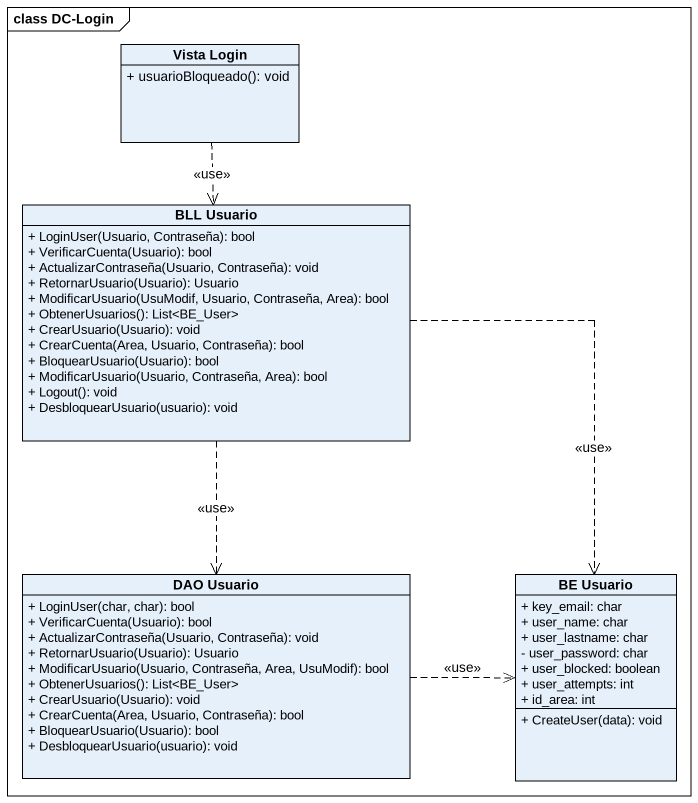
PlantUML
@startuml
mainframe class DC-Login
hide circle
hide empty members
skinparam classAttributeIconSize 0
class "Vista Login" as Vista_Login {
  + usuarioBloqueado(): void
}
class "BLL Usuario" as BLL_Usuario {
  + LoginUser(Usuario, Contraseña): bool
  + VerificarCuenta(Usuario): bool
  + ActualizarContraseña(Usuario, Contraseña): void
  + RetornarUsuario(Usuario): Usuario
  + ModificarUsuario(UsuModif, Usuario, Contraseña, Area): bool
  + ObtenerUsuarios(): List<BE_User>
  + CrearUsuario(Usuario): void
  + CrearCuenta(Area, Usuario, Contraseña): bool
  + BloquearUsuario(Usuario): bool
  + ModificarUsuario(Usuario, Contraseña, Area): bool
  + Logout(): void
  + DesbloquearUsuario(usuario): void
}
class "DAO Usuario" as DAO_Usuario {
  + LoginUser(char, char): bool
  + VerificarCuenta(Usuario): bool
  + ActualizarContraseña(Usuario, Contraseña): void
  + RetornarUsuario(Usuario): Usuario
  + ModificarUsuario(Usuario, Contraseña, Area, UsuModif): bool
  + ObtenerUsuarios(): List<BE_User>
  + CrearUsuario(Usuario): void
  + CrearCuenta(Area, Usuario, Contraseña): bool
  + BloquearUsuario(Usuario): bool
  + DesbloquearUsuario(usuario): void
}
class "BE Usuario" as BE_Usuario {
  + key_email: char
  + user_name: char
  + user_lastname: char
  - user_password: char
  + user_blocked: boolean
  + user_attempts: int
  + id_area: int
  + CreateUser(data): void
}
Vista_Login ..> BLL_Usuario : <<use>>
BLL_Usuario ..> DAO_Usuario : <<use>>
BLL_Usuario ..> BE_Usuario : <<use>>
DAO_Usuario .right.> BE_Usuario : <<use>>
@enduml
